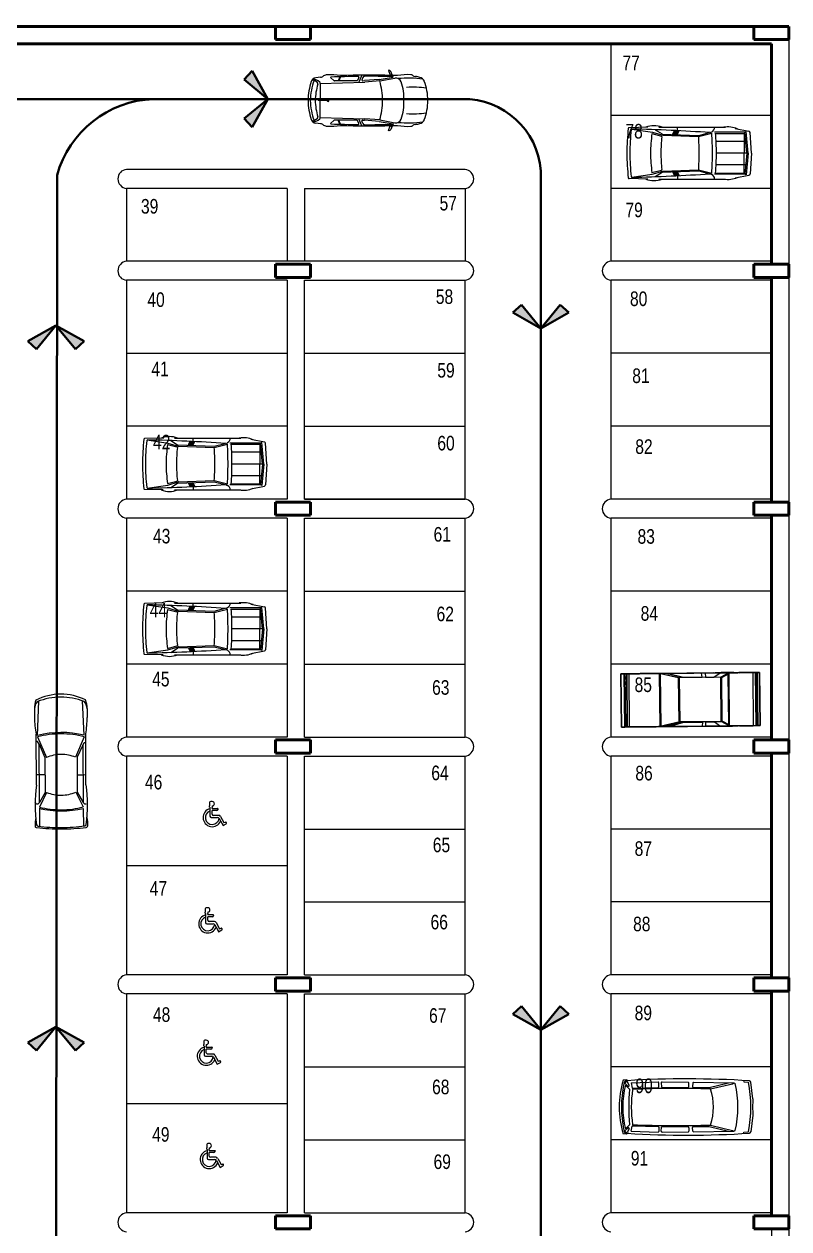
# Model space of a CAD drawing. Header units: millimetres. Extents: x 103 to 250, y -95 to 16.
# Drawn here: x 223.54 to 249.75, y -40.01 to 1.27 of the extents above; entities that cross this region are included whole.
import ezdxf

# ---------------------------------------------------------------- set-up
doc = ezdxf.new("R2010")
doc.units = ezdxf.units.MM
doc.linetypes.add('LÍNEAS_OCULTAS2', pattern=[4.7625, 3.175, -1.5875])
doc.linetypes.add('TRAZO_Y_PUNTO2', pattern=[12.7, 6.35, -3.175, 0, -3.175])
for name, color, linetype, lineweight in [('0.25', 6, 'Continuous', 25), ('0.40', 3, 'Continuous', 40), ('0.53', 1, 'Continuous', 53), ('Ejes', 2, 'TRAZO_Y_PUNTO2', 9), ('Proyección', 5, 'LÍNEAS_OCULTAS2', 9)]:
    doc.layers.add(name, color=color, linetype=linetype, lineweight=lineweight)
doc.styles.add('ATTR', font='BRADHITC.TTF', dxfattribs={"width": 0.8, "height": 0.5})

# ---------------------------------------------------------------- blocks, each defined once
blk = doc.blocks.new('A$C6EE27C16')
at = {"layer": '0.25', "ltscale": 0.01, "extrusion": (0.363566, -0.363566, 0.857694), "const_width": 0.0127, "elevation": 1.446}
for points in [[(3.679, -0.336), (3.274, -0.3)], [(2.866, -0.336), (2.462, -0.3)]]:
    blk.add_lwpolyline(points, dxfattribs=at)
at = {"layer": '0.25', "ltscale": 0.01, "extrusion": (0.707107, 0.707107, -1.83772e-16)}
for centre, radius in [((1.242, 0.388, 4.199), 0.388), ((1.242, 0.388, 4.202), 0.251), ((1.242, 0.388, 4.205), 0.194), ((1.242, 0.388, 4.205), 0.138), ((-1.462, 0.388, 4.199), 0.388), ((-1.462, 0.388, 4.202), 0.251), ((-1.462, 0.388, 4.205), 0.194), ((-1.462, 0.388, 4.205), 0.138)]:
    blk.add_circle(centre, radius, dxfattribs=at)
at = {"layer": '0.25', "ltscale": 0.01, "extrusion": (-0.707107, -0.707107, -1.83772e-16)}
for centre, radius in [((-1.242, 0.388, -2.377), 0.388), ((-1.242, 0.388, -2.374), 0.251), ((-1.242, 0.388, -2.371), 0.194), ((-1.242, 0.388, -2.371), 0.138), ((1.462, 0.388, -2.377), 0.388), ((1.462, 0.388, -2.374), 0.251), ((1.462, 0.388, -2.371), 0.194), ((1.462, 0.388, -2.371), 0.138)]:
    blk.add_circle(centre, radius, dxfattribs=at)
at = {"layer": '0.25', "ltscale": 0.01, "extrusion": (0.696559, -0.696559, 0.172078)}
for centre in [(4.059, 0.408, 2.35), (3.879, 0.408, 2.35), (2.518, 0.408, 2.35), (2.697, 0.408, 2.35)]:
    blk.add_circle(centre, 0.0762, dxfattribs=at)
at = {"layer": '0.25', "ltscale": 0.01}
for points in [[(0, 3.362, 0.627), (0, 3.362, 0.401), (1.288, 4.65, 0.401), (1.288, 4.65, 0.627)], [(1.453, 4.485, 0.401), (1.288, 4.65, 0.401), (0, 3.362, 0.401), (0.165, 3.197, 0.401)], [(0.056, 3.307, 0.627), (0, 3.362, 0.627), (1.288, 4.65, 0.627), (1.343, 4.594, 0.627)], [(1.343, 4.594, 0.762), (1.343, 4.594, 0.627), (0.056, 3.307, 0.627), (0.056, 3.307, 0.762)], [(1.383, 4.555, 0.81), (1.343, 4.594, 0.762), (0.056, 3.307, 0.762), (0.095, 3.267, 0.81)], [(2.034, 3.903, 1.061), (1.383, 4.555, 0.942), (0.095, 3.267, 0.942), (0.747, 2.616, 1.061)], [(1.383, 4.555, 0.942), (1.383, 4.555, 0.81), (0.095, 3.267, 0.81), (0.095, 3.267, 0.942)], [(1.288, 4.65, 0.627), (1.288, 4.65, 0.401), (1.453, 4.485, 0.401), (1.343, 4.594, 0.627)], [(1.826, 4.111, 0.604), (1.383, 4.555, 0.81), (1.343, 4.594, 0.762), (1.343, 4.594, 0.627)], [(1.785, 4.152, 0.388), (1.826, 4.111, 0.604), (1.343, 4.594, 0.627), (1.453, 4.485, 0.401)], [(1.826, 4.111, 0.604), (1.938, 4, 0.762), (1.383, 4.555, 0.942), (1.383, 4.555, 0.81)], [(1.383, 4.555, 0.942), (2.034, 3.903, 1.061), (2.091, 3.847, 0.82), (1.938, 4, 0.762)], [(1.453, 4.485, 0.401), (1.471, 4.467, 0.365), (1.789, 4.149, 0.325), (1.785, 4.152, 0.388)], [(1.05, 2.528, 1.453), (0.747, 2.616, 1.061), (2.034, 3.903, 1.061), (2.122, 3.6, 1.453)], [(2.091, 3.601, 1.427), (2.015, 3.856, 1.094), (0.794, 2.635, 1.094), (1.049, 2.559, 1.427)], [(2.034, 3.903, 1.061), (2.122, 3.6, 1.453), (3.127, 2.595, 1.453), (3.719, 2.219, 1.042)], [(2.034, 3.903, 1.061), (2.091, 3.847, 0.82), (2.243, 3.695, 0.762), (2.245, 3.693, 1.059)], [(0, 3.362, 0.627), (0, 3.362, 0.401), (0.165, 3.197, 0.401), (0.056, 3.307, 0.627)], [(0.539, 2.824, 0.604), (0.095, 3.267, 0.81), (0.056, 3.307, 0.762), (0.056, 3.307, 0.627)], [(0.498, 2.865, 0.388), (0.539, 2.824, 0.604), (0.056, 3.307, 0.627), (0.165, 3.197, 0.401)], [(1.05, 2.528, 1.453), (2.055, 1.523, 1.453), (3.127, 2.595, 1.453), (2.122, 3.6, 1.453)], [(2.243, 3.695, 0.762), (2.245, 3.693, 1.059), (3.719, 2.219, 1.042), (3.85, 2.088, 0.762)], [(2.504, 3.236, 1.432), (2.297, 3.442, 1.439), (2.246, 3.692, 1.077), (2.604, 3.332, 1.076)], [(3.738, 2.2, 0.604), (3.704, 2.233, 0.426), (2.396, 3.542, 0.388), (2.355, 3.583, 0.604)], [(3.704, 2.233, 0.426), (3.698, 2.24, 0.277), (2.401, 3.536, 0.277), (2.396, 3.542, 0.388)], [(0.539, 2.824, 0.604), (0.65, 2.712, 0.762), (0.095, 3.267, 0.942), (0.095, 3.267, 0.81)], [(0.095, 3.267, 0.942), (0.747, 2.616, 1.061), (0.803, 2.559, 0.82), (0.65, 2.712, 0.762)], [(0.165, 3.197, 0.401), (0.183, 3.179, 0.365), (0.501, 2.861, 0.325), (0.498, 2.865, 0.388)], [(3.492, 2.442, 1.069), (3.034, 2.707, 1.425), (2.586, 3.156, 1.429), (2.694, 3.243, 1.073)], [(2.055, 1.523, 1.453), (2.431, 0.931, 1.042), (0.747, 2.616, 1.061), (1.05, 2.528, 1.453)], [(0.747, 2.616, 1.061), (0.803, 2.559, 0.82), (0.955, 2.407, 0.762), (0.957, 2.405, 1.059)], [(2.055, 1.523, 1.453), (2.431, 0.931, 1.042), (3.719, 2.219, 1.042), (3.127, 2.595, 1.453)], [(2.069, 1.491, 1.437), (3.159, 2.58, 1.437), (3.686, 2.245, 1.071), (2.402, 0.961, 1.071)], [(3.159, 2.58, 1.437), (3.089, 2.653, 1.423), (3.556, 2.379, 1.067), (3.686, 2.245, 1.071)], [(1.067, 2.295, 0.604), (0.955, 2.407, 0.762), (2.562, 0.8, 0.762), (2.45, 0.912, 0.604)], [(0.955, 2.407, 0.762), (0.957, 2.405, 1.059), (2.431, 0.931, 1.042), (2.562, 0.8, 0.762)], [(1.413, 2.146, 1.432), (1.208, 2.353, 1.439), (0.958, 2.404, 1.077), (1.318, 2.046, 1.076)], [(2.45, 0.912, 0.604), (2.417, 0.946, 0.426), (1.108, 2.254, 0.388), (1.067, 2.295, 0.604)], [(2.417, 0.946, 0.426), (2.41, 0.952, 0.277), (1.114, 2.249, 0.277), (1.108, 2.254, 0.388)], [(2.208, 1.158, 1.069), (1.943, 1.616, 1.425), (1.494, 2.064, 1.429), (1.407, 1.956, 1.073)], [(2.431, 0.931, 1.042), (3.719, 2.219, 1.042), (4.542, 1.396, 0.906), (3.254, 0.108, 0.906)], [(3.719, 2.219, 1.042), (3.85, 2.088, 0.762), (4.002, 1.935, 0.82), (4.017, 1.921, 0.993)], [(4.155, 1.783, 0.762), (4.002, 1.935, 0.82), (4.017, 1.921, 0.993), (4.542, 1.396, 0.906)], [(4.155, 1.783, 0.762), (4.267, 1.671, 0.604), (4.566, 1.372, 0.713), (4.542, 1.396, 0.906)], [(4.267, 1.671, 0.604), (4.307, 1.63, 0.388), (4.506, 1.431, 0.434), (4.566, 1.372, 0.713)], [(2.069, 1.491, 1.437), (1.997, 1.561, 1.423), (2.271, 1.094, 1.067), (2.402, 0.961, 1.071)], [(4.458, 1.48, 0.348), (4.506, 1.431, 0.434), (3.219, 0.144, 0.434), (3.17, 0.192, 0.348)], [(4.65, 1.288, 0.488), (3.362, 0, 0.488), (3.219, 0.144, 0.434), (4.506, 1.431, 0.434)], [(4.542, 1.396, 0.906), (3.254, 0.108, 0.906), (3.278, 0.084, 0.713), (4.566, 1.372, 0.713)], [(4.566, 1.372, 0.713), (3.278, 0.084, 0.713), (3.362, 0, 0.673), (4.65, 1.288, 0.673)], [(3.362, 0, 0.673), (4.65, 1.288, 0.673), (4.65, 1.288, 0.488), (3.362, 0, 0.488)], [(4.506, 1.431, 0.434), (4.458, 1.48, 0.348), (4.305, 1.633, 0.329), (4.307, 1.63, 0.388)], [(4.566, 1.372, 0.713), (4.65, 1.288, 0.673), (4.65, 1.288, 0.488), (4.506, 1.431, 0.434)], [(2.431, 0.931, 1.042), (2.562, 0.8, 0.762), (2.715, 0.648, 0.82), (2.729, 0.633, 0.993)], [(2.867, 0.495, 0.762), (2.715, 0.648, 0.82), (2.729, 0.633, 0.993), (3.254, 0.108, 0.906)], [(2.867, 0.495, 0.762), (2.979, 0.383, 0.604), (3.278, 0.084, 0.713), (3.254, 0.108, 0.906)], [(2.979, 0.383, 0.604), (3.02, 0.343, 0.388), (3.219, 0.144, 0.434), (3.278, 0.084, 0.713)], [(3.219, 0.144, 0.434), (3.17, 0.192, 0.348), (3.017, 0.345, 0.329), (3.02, 0.343, 0.388)], [(3.278, 0.084, 0.713), (3.362, 0, 0.673), (3.362, 0, 0.488), (3.219, 0.144, 0.434)]]:
    blk.add_3dface(points, dxfattribs=at)
at = {"layer": '0.25', "ltscale": 0.01, "invisible_edges": 2}
blk.add_3dface([(2.355, 3.583, 0.604), (2.243, 3.695, 0.762), (3.85, 2.088, 0.762), (3.738, 2.2, 0.604)], dxfattribs=at)
blk = doc.blocks.new('A$C76752FA1')
at = {"layer": '0.40'}
for points in [[(6.49, 7.7), (2.15, 15.41), (0, 13.03)], [(6.49, 7.7), (2.15, 0), (0, 2.38)]]:
    blk.add_hatch(color=256, dxfattribs=at).paths.add_polyline_path(points)
for p, q in [((2.15, 15.41), (0, 13.03)), ((6.49, 7.7), (2.15, 15.41)), ((0, 13.03), (6.49, 7.7)), ((0, 2.38), (6.49, 7.7)), ((6.49, 7.7), (2.15, 0)), ((2.15, 0), (0, 2.38))]:
    blk.add_line(p, q, dxfattribs=at)
blk = doc.blocks.new('A$C25050B7D')
for p, q in [((0.311, 0.862), (0.261, 0.862)), ((0.223, 0.825), (0.223, 0.712)), ((0.223, 0.672), (0.223, 0.712)), ((0.233, 0.662), (0.233, 0.662)), ((0.236, 0.66), (0.236, 0.357)), ((0.311, 0.712), (0.311, 0.662)), ((0.311, 0.625), (0.311, 0.662)), ((0.311, 0.625), (0.498, 0.625)), ((0.461, 0.55), (0.311, 0.55)), ((0.311, 0.432), (0.311, 0.55)), ((0.386, 0.787), (0.386, 0.787)), ((0.511, 0.612), (0.511, 0.6)), ((0.236, 0.387), (0.236, 0.357)), ((0.281, 0.312), (0.311, 0.312)), ((0.281, 0.312), (0.496, 0.312)), ((0.54, 0.387), (0.356, 0.387)), ((0.555, 0.277), (0.686, 0.037)), ((0.6, 0.352), (0.716, 0.139)), ((0.649, 0.103), (0.683, 0.042)), ((0.65, 0.103), (0.649, 0.103)), ((0.683, 0.042), (0.793, 0.102)), ((0.716, 0.139), (0.765, 0.157)), ((0.802, 0.136), (0.798, 0.144))]:
    blk.add_line(p, q)
for centre, radius, start, end in [((0.261, 0.825), 0.0375, 90, 180), ((0.311, 0.787), 0.075, 360, 90), ((0.311, 0.312), 0.312, 103.8865, 337.8146), ((0.311, 0.312), 0.237, 108.4085, 354.2666), ((0.233, 0.672), 0.01, 180, 270), ((0.233, 0.66), 0.0025, 0, 90), ((0.311, 0.787), 0.075, 270, 0), ((0.356, 0.432), 0.045, 180, 270), ((0.461, 0.6), 0.05, 270, 0), ((0.498, 0.612), 0.0125, 0, 90), ((0.281, 0.357), 0.045, 180, 270), ((0.496, 0.245), 0.0675, 28.6105, 90), ((0.54, 0.32), 0.0675, 28.6105, 90), ((0.774, 0.131), 0.0275, 29, 109.4741), ((0.781, 0.124), 0.025, 299, 29)]:
    blk.add_arc(centre, radius, start, end)
blk = doc.blocks.new('A$C5ABC4327')
at = {"layer": '0.25', "ltscale": 0.01}
for p, q in [((1.407, 1.705), (0.228, 1.65)), ((0.495, 1.8), (0.595, 1.801)), ((0.595, 1.801), (0.795, 1.802)), ((3.107, 1.764), (1.357, 1.755)), ((1.457, 1.705), (2.159, 1.409)), ((1.657, 1.706), (1.657, 1.756)), ((1.758, 1.657), (1.657, 1.706)), ((1.751, 1.653), (3.708, 1.668)), ((1.751, 1.653), (2.159, 1.459)), ((2.758, 1.661), (2.753, 1.762)), ((2.759, 1.462), (2.758, 1.662)), ((3.359, 1.416), (3.858, 1.669)), ((3.359, 1.466), (3.708, 1.668)), ((3.708, 1.668), (3.757, 1.718)), ((3.757, 1.718), (3.757, 1.768)), ((3.911, 1.672), (4.519, 1.676)), ((2.159, 1.459), (3.359, 1.466)), ((3.365, 0.416), (3.866, 0.169)), ((1.416, 0.105), (0.234, 0.151)), ((0.505, 0), (0.605, 0.001)), ((0.605, 0.001), (0.805, 0.002)), ((3.116, 0.064), (1.366, 0.055)), ((1.466, 0.105), (2.165, 0.409)), ((1.716, 0.157), (1.616, 0.106)), ((1.616, 0.106), (1.616, 0.056)), ((1.716, 0.157), (2.165, 0.359)), ((3.716, 0.168), (1.716, 0.157)), ((2.165, 0.359), (3.365, 0.366)), ((2.766, 0.162), (2.762, 0.062)), ((2.765, 0.362), (2.766, 0.162)), ((3.365, 0.366), (3.716, 0.168)), ((3.716, 0.168), (3.766, 0.118)), ((3.766, 0.068), (3.716, 0.02)), ((3.766, 0.118), (3.766, 0.068)), ((3.91, 0.169), (4.527, 0.172))]:
    blk.add_line(p, q, dxfattribs=at)
for centre, radius, start, end in [((1.906, 0.908), 1.906, 153.8352, 180.3162), ((2.308, 0.91), 2.208, 159.0768, 180.3162), ((0.458, 1.121), 0.68, 86.8517, 112.7043), ((0.507, 1.414), 0.386, 91.6836, 132.5147), ((0.811, -1.423), 3.225, 80.2135, 90.3137), ((4.562, 0.922), 3.25, 166.0662, 194.5662), ((4.544, 0.922), 3.186, 165.7714, 180.2446), ((3.81, -2.794), 4.613, 81.868, 98.7642), ((1.099, 0.903), 2.862, 0.3162, 15.5055), ((0.75, 0.922), 3.249, 346.5845, 13.3409), ((4.447, 0.848), 0.978, 86.0361, 103.8182), ((4.455, 1.714), 0.058, 7.6958, 82.9099), ((4.513, 1.772), 0.0498, 0.0745, 90.3162), ((-1.858, 0.887), 6.425, 0.3162, 7.4689), ((-2.633, 0.883), 7.25, 0.3162, 7.0491), ((3.487, 0.891), 1.425, 158.7013, 179.1511), ((2.037, 0.883), 1.425, 1.472, 21.93), ((1.906, 0.908), 1.906, 180.2951, 206.7972), ((2.308, 0.91), 2.208, 180.298, 201.5555), ((4.544, 0.922), 3.186, 180.3162, 194.8609), ((3.487, 0.941), 1.425, 181.472, 201.93), ((2.037, 0.933), 1.425, 338.7013, 359.1511), ((1.099, 0.903), 2.862, 345.1269, 0.2365), ((-1.858, 0.887), 6.425, 353.1635, 0.2807), ((-2.633, 0.883), 7.25, 353.5833, 0.2847), ((0.46, 0.678), 0.68, 247.9282, 273.7774), ((0.512, 0.386), 0.386, 228.116, 268.9128), ((0.785, 3.227), 3.226, 270.3091, 280.4175), ((3.769, 4.631), 4.613, 261.868, 278.7642), ((4.446, 0.996), 0.978, 256.8148, 274.5983), ((4.464, 0.129), 0.058, 277.6958, 352.9099), ((4.522, 0.072), 0.0498, 270.0745, 0.3162)]:
    blk.add_arc(centre, radius, start, end, dxfattribs=at)
blk = doc.blocks.new('C11')
for p, q in [((0.2337, 0.8009), (0.2158, 0.7656)), ((3.6588, 0.7955), (3.7277, 0.8251)), ((3.7277, 0.8251), (3.8261, 0.8103)), ((0.2158, 0.7656), (0.0815, 0.7478)), ((2.662, 0.7577), (1.8864, 0.7521)), ((3.5874, 0.7356), (2.7816, 0.7585)), ((3.6469, 0.6612), (3.6988, 0.7748)), ((-0.0444, 0.2561), (0.0129, 0.7517)), ((0.5205, 0.7299), (0.4753, 0.7119)), ((1.7182, 0.7502), (0.5205, 0.7299)), ((0.562, 0.7065), (0.5205, 0.7299)), ((1.2542, 0.5907), (0.6749, 0.7335)), ((1.7404, 0.7302), (1.7521, 0.62)), ((1.8599, 0.6288), (1.8643, 0.7308)), ((2.6843, 0.7334), (2.6756, 0.61)), ((2.7585, 0.6143), (2.7594, 0.7364)), ((3.5874, 0.7356), (3.5488, 0.5769)), ((3.681, 0.6371), (3.7678, 0.7203)), ((1.2112, 0.5481), (0.562, 0.7065)), ((3.63, 0.5385), (3.753, 0.6616)), ((1.7303, 0.5954), (1.2542, 0.5907)), ((2.6537, 0.5898), (1.8824, 0.6056)), ((3.5374, 0.5736), (2.781, 0.5918)), ((-0.0444, -0.235), (0.0129, -0.7306)), ((1.2112, -0.527), (0.562, -0.6853)), ((3.63, -0.5174), (3.753, -0.6404)), ((1.2542, -0.5695), (0.6749, -0.7123)), ((1.7303, -0.5742), (1.2542, -0.5695)), ((2.6537, -0.5687), (1.8824, -0.5844)), ((3.5374, -0.5525), (2.781, -0.5706)), ((3.5874, -0.7145), (3.5488, -0.5558)), ((1.7404, -0.7091), (1.7521, -0.5988)), ((1.8599, -0.6077), (1.8643, -0.7097)), ((2.6843, -0.7122), (2.6756, -0.5889)), ((2.7585, -0.5931), (2.7594, -0.7153)), ((3.6469, -0.64), (3.6988, -0.7536)), ((3.681, -0.6159), (3.7678, -0.6992)), ((0.5205, -0.7087), (0.4753, -0.6908)), ((0.562, -0.6853), (0.5205, -0.7087)), ((1.7182, -0.729), (0.5205, -0.7087)), ((3.5874, -0.7145), (2.7816, -0.7373)), ((0.2158, -0.7444), (0.0815, -0.7266)), ((0.2337, -0.7798), (0.2158, -0.7444)), ((2.662, -0.7365), (1.8864, -0.731)), ((3.6588, -0.7744), (3.7277, -0.8039)), ((3.7277, -0.8039), (3.8261, -0.7891))]:
    blk.add_line(p, q)
for centre, radius, start, end in [((1.9114, -28.2595), 29.1099, 86.47664, 93.65482), ((0.0572, 0.7466), 0.0445, 91.8164, 173.4043), ((3.6956, 0.6844), 0.1111, 9.4105, 87.5809), ((1.0581, 0.0106), 2.8812, 343.885, 16.115), ((2.6622, 0.7354), 0.0223, 354.6952, 90.3434), ((2.7817, 0.7362), 0.0223, 90.3434, 179.4021), ((3.6859, 0.6874), 0.0883, 21.8825, 81.5811), ((3.825, 0.0106), 3.8155, 168.8597, 191.1403), ((1.7183, 0.7279), 0.0223, 6.0612, 90.3434), ((1.8865, 0.7299), 0.0223, 90.3434, 177.5285), ((3.602, 0.0106), 3.2044, 167.3576, 192.6424), ((0.2672, 0.0106), 3.6051, 348.9344, 11.0656), ((3.6663, 0.6524), 0.0212, 155.4386, 313.7888), ((1.1022, 0.0106), 2.7295, 346.2018, 13.7982), ((1.73, 0.6176), 0.0223, 270.6505, 6.0612), ((1.8821, 0.6279), 0.0223, 177.5285, 270.8029), ((2.7807, 0.614), 0.0223, 179.4021, 270.8029), ((2.6534, 0.6121), 0.0223, 270.8029, 354.6952), ((3.5371, 0.5959), 0.0223, 270.8029, 301.6421), ((2.9667, 0.0106), 1.836, 162.9752, 197.0248), ((2.2273, -32.9306), 33.4942, 87.75362, 91.73837), ((0.1195, 0.0135), 3.4605, 351.1863, 8.7139), ((-2.0232, 0.0106), 5.6777, 354.6644, 5.3356), ((-16.7965, 0.0106), 16.7539, 359.16018, 0.83982), ((2.2273, 32.9518), 33.4942, 268.26163, 272.24481), ((1.73, -0.5965), 0.0223, 353.9388, 89.3495), ((2.6534, -0.5909), 0.0223, 5.3048, 89.1971), ((2.7807, -0.5929), 0.0223, 89.1971, 180.5979), ((3.5371, -0.5747), 0.0223, 58.3579, 89.1971), ((1.8821, -0.6067), 0.0223, 89.1971, 182.4715), ((3.6663, -0.6312), 0.0212, 46.2112, 204.5614), ((3.6956, -0.6632), 0.1111, 272.4191, 350.5895), ((1.7183, -0.7067), 0.0223, 269.6566, 353.9388), ((1.8865, -0.7087), 0.0223, 182.4715, 269.6566), ((2.6622, -0.7143), 0.0223, 269.6566, 5.3048), ((2.7817, -0.715), 0.0223, 180.5979, 269.6566), ((3.6859, -0.6663), 0.0883, 278.4189, 338.1175), ((0.0572, -0.7255), 0.0445, 186.5957, 268.1836), ((1.9114, 28.2807), 29.1099, 266.34518, 273.52336)]:
    blk.add_arc(centre, radius, start, end)
blk = doc.blocks.new('61866161')
at = {"xscale": 10, "zscale": 10}
blk.add_blockref('C11', (0.475, -0.032), dxfattribs=at)
blk = doc.blocks.new('A$C382575E2')
at = {"layer": '0.25', "ltscale": 0.01}
for p, q in [((2.587, 3.418), (1.48, 2.369)), ((2.189, 3.155), (2.198, 3.303)), ((2.432, 3.564), (2.568, 3.663)), ((2.588, 3.417), (2.999, 3.006)), ((2.636, 3.525), (2.671, 3.651)), ((1.633, 2.592), (2.184, 3.142)), ((1.941, 3.09), (2.078, 3.036)), ((1.956, 3.102), (2.091, 3.049)), ((2.809, 2.819), (3.048, 3.054)), ((2.819, 2.809), (3.054, 3.048)), ((3.417, 2.588), (3.006, 2.999)), ((3.054, 3.048), (3.048, 3.054)), ((1.387, 2.611), (1.625, 2.507)), ((1.411, 2.528), (1.498, 2.49)), ((1.51, 2.632), (1.612, 2.588)), ((3.418, 2.587), (2.369, 1.48)), ((3.525, 2.636), (3.651, 2.671)), ((3.564, 2.432), (3.663, 2.568)), ((0.593, 2.05), (0.608, 2.072)), ((0.608, 2.072), (0.618, 2.078)), ((0.618, 2.078), (0.696, 1.925)), ((1.065, 2.081), (0.669, 1.806)), ((1.065, 2.081), (1.454, 2.415)), ((1.091, 2.036), (1.48, 2.369)), ((1.503, 2.461), (1.454, 2.415)), ((2.592, 1.633), (3.142, 2.184)), ((3.09, 1.941), (3.036, 2.078)), ((3.102, 1.956), (3.049, 2.091)), ((3.155, 2.189), (3.303, 2.198)), ((0.59, 1.995), (0.593, 2.05)), ((0.669, 1.806), (0.59, 1.995)), ((0.696, 1.925), (0.648, 1.902)), ((1.091, 2.036), (0.661, 1.737)), ((0.674, 1.915), (0.702, 1.829)), ((2.036, 1.091), (2.369, 1.48)), ((2.081, 1.065), (2.415, 1.454)), ((2.461, 1.503), (2.415, 1.454)), ((2.528, 1.411), (2.49, 1.498)), ((2.611, 1.387), (2.507, 1.625)), ((2.632, 1.51), (2.588, 1.612)), ((2.036, 1.091), (1.737, 0.661)), ((2.081, 1.065), (1.806, 0.669)), ((1.806, 0.669), (1.995, 0.59)), ((1.915, 0.674), (1.829, 0.702)), ((1.925, 0.696), (1.902, 0.648)), ((2.078, 0.618), (1.925, 0.696)), ((1.995, 0.59), (2.05, 0.593)), ((2.05, 0.593), (2.072, 0.608)), ((2.072, 0.608), (2.078, 0.618))]:
    blk.add_line(p, q, dxfattribs=at)
for centre, radius, start, end in [((30.776, -27.007), 41.681, 133.3299, 134.6118), ((4.713, 0.962), 3.537, 135.0603, 142.4025), ((2.184, 3.302), 0.0138, 4.5223, 133.2063), ((2.28, 3.396), 0.0955, 96.3129, 137.5261), ((2.34, 3.426), 0.0955, 96.3129, 137.5261), ((2.308, 3.716), 0.197, 276.3129, 309.0105), ((2.679, 3.521), 0.18, 63.2803, 128.2196), ((3.053, 3.429), 0.484, 146.1159, 175.9804), ((2.63, 3.459), 0.059, 175.9804, 225), ((2.693, 3.509), 0.059, 164.294, 242.2942), ((1.72, 1.649), 2.04, 46.3982, 62.3891), ((1.742, 1.681), 2.169, 46.135, 64.702), ((2.729, 3.628), 0.0623, 60.1262, 158.3532), ((1.764, 1.699), 2.219, 46.2017, 63.3402), ((29.876, -26.228), 40.539, 133.6181, 136.0712), ((2.17, 3.156), 0.0197, 315, 356.6453), ((1.649, 1.72), 2.04, 27.6109, 43.6018), ((1.681, 1.742), 2.169, 25.298, 43.865), ((1.699, 1.764), 2.219, 26.6598, 43.7983), ((29.876, -26.228), 40.5, 134.7857, 136.1003), ((1.387, 2.474), 0.059, 66.2791, 134.7857), ((1.518, 2.65), 0.0197, 134.6118, 246.2791), ((1.491, 2.474), 0.0177, 313.4926, 66.2791), ((1.62, 2.606), 0.0197, 246.2791, 315), ((2.814, 2.814), 0.0297, 58.7603, 31.2397), ((2.814, 2.814), 0.00735, 135, 315), ((3.459, 2.63), 0.059, 225, 274.0196), ((3.509, 2.693), 0.059, 207.7058, 285.706), ((3.429, 3.053), 0.484, 274.0196, 303.8841), ((3.628, 2.729), 0.0623, 291.6468, 29.8738), ((3.521, 2.679), 0.18, 321.7804, 26.7197), ((-27.007, 30.776), 41.681, 315.3882, 316.6701), ((0.962, 4.713), 3.537, 307.5975, 314.9397), ((3.156, 2.17), 0.0197, 93.3547, 135), ((3.302, 2.184), 0.0138, 316.7937, 85.4777), ((3.396, 2.28), 0.0955, 312.4739, 353.6871), ((3.426, 2.34), 0.0955, 312.4739, 353.6871), ((3.716, 2.308), 0.197, 140.9895, 173.6871), ((1.681, 0.08), 2.018, 124.8258, 137.7114), ((29.876, -26.228), 40.539, 136.1408, 136.3819), ((0.773, 1.576), 0.197, 124.8299, 203.9468), ((3.135, 3.135), 2.321, 208.2682, 225), ((-26.228, 29.876), 40.539, 313.9288, 316.3819), ((2.664, -0.923), 3.304, 128.8263, 143.7194), ((0.68, 0.819), 0.727, 140.9895, 152.9469), ((-0.038, 1.4), 0.197, 320.9895, 353.6871), ((0.252, 1.368), 0.0955, 132.4739, 173.6871), ((1.918, 2.084), 1.449, 203.9468, 229.6441), ((3.135, 3.135), 2.321, 225, 241.7318), ((-26.228, 29.876), 40.5, 313.8997, 315.2143), ((2.474, 1.491), 0.0177, 23.7209, 136.5074), ((2.474, 1.387), 0.059, 315.2143, 23.7209), ((2.606, 1.62), 0.0197, 135, 203.7209), ((2.65, 1.518), 0.0197, 203.7209, 315.3882), ((0.225, 1.033), 0.225, 149.0371, 202.2006), ((1.696, 1.696), 1.838, 203.994, 225), ((2.787, -1.242), 3.304, 131.544, 143.4137), ((2.084, 1.918), 1.449, 220.3559, 246.0532), ((-1.242, 2.787), 3.304, 306.5863, 318.456), ((-0.923, 2.664), 3.304, 306.2806, 321.1737), ((0.08, 1.681), 2.018, 312.2886, 325.1742), ((1.576, 0.773), 0.197, 246.0532, 325.1701), ((-26.228, 29.876), 40.539, 313.6181, 313.8592), ((1.696, 1.696), 1.838, 225, 246.006), ((1.033, 0.225), 0.225, 247.7994, 300.9629), ((0.819, 0.68), 0.727, 297.0531, 309.0105), ((1.4, -0.038), 0.197, 96.3129, 129.0105), ((1.368, 0.252), 0.0955, 276.3129, 317.5261)]:
    blk.add_arc(centre, radius, start, end, dxfattribs=at)
blk = doc.blocks.new('A$C7D4F2667')
at = {"layer": '0.25', "ltscale": 0.01}
for p, q in [((0.482, 3.589), (1.018, 4.059)), ((0.561, 3.51), (1.127, 3.987)), ((0.594, 3.477), (1.145, 3.942)), ((1.136, 3.896), (0.655, 3.415)), ((0.844, 3.748), (0.904, 3.738)), ((0.904, 3.738), (1.622, 3.02)), ((0.957, 3.783), (0.927, 3.819)), ((1.47, 3.797), (1.078, 4.062)), ((1.127, 3.987), (1.145, 3.942)), ((1.829, 3.203), (1.136, 3.896)), ((1.145, 3.942), (1.888, 3.199)), ((0.482, 3.589), (0.012, 3.052)), ((0.561, 3.51), (0.083, 2.943)), ((0.594, 3.477), (0.129, 2.925)), ((0.175, 2.935), (0.655, 3.415)), ((0.561, 3.51), (0.594, 3.477)), ((0.594, 3.477), (1.33, 2.741)), ((3.352, 1.975), (1.741, 3.585)), ((0.274, 2.6), (0.008, 2.993)), ((0.083, 2.943), (0.129, 2.925)), ((0.129, 2.925), (0.871, 2.183)), ((0.868, 2.242), (0.175, 2.935)), ((0.288, 3.114), (0.252, 3.144)), ((0.322, 3.227), (0.332, 3.166)), ((0.332, 3.166), (1.05, 2.448)), ((2.161, 2.712), (1.922, 3.113)), ((1.978, 3.088), (1.958, 3.146)), ((2.189, 2.742), (1.997, 3.071)), ((3.061, 1.876), (2.161, 2.712)), ((3.103, 1.892), (2.189, 2.742)), ((2.096, 0.719), (0.485, 2.33)), ((0.983, 2.092), (0.925, 2.112)), ((1.358, 1.909), (0.958, 2.148)), ((1.329, 1.882), (0.999, 2.073)), ((2.731, 2.238), (2.772, 2.384)), ((2.76, 2.211), (2.801, 2.358)), ((2.789, 2.183), (2.831, 2.331)), ((2.815, 2.346), (2.899, 2.427)), ((2.819, 2.156), (2.86, 2.304)), ((2.848, 2.129), (2.89, 2.278)), ((2.178, 0.968), (1.329, 1.882)), ((2.195, 1.009), (1.358, 1.909)), ((3.391, 1.697), (3.065, 1.873)), ((3.363, 1.652), (3.077, 1.82)), ((3.379, 1.828), (3.112, 1.887)), ((3.965, 1.272), (3.391, 1.697)), ((3.623, 1.706), (4.063, 1.241)), ((1.725, 1.256), (1.644, 1.171)), ((1.833, 1.34), (1.686, 1.298)), ((1.86, 1.311), (1.713, 1.269)), ((1.887, 1.281), (1.739, 1.24)), ((1.914, 1.252), (1.766, 1.21)), ((1.942, 1.223), (1.793, 1.181)), ((2.242, 0.692), (2.183, 0.959)), ((2.373, 0.68), (2.198, 1.005)), ((2.418, 0.707), (2.25, 0.993)), ((2.364, 0.448), (2.83, 0.007)), ((2.799, 0.106), (2.373, 0.68))]:
    blk.add_line(p, q, dxfattribs=at)
for centre, radius, start, end in [((1.05, 4.022), 0.0487, 55.6861, 131.2189), ((1.08, 3.042), 0.863, 35.7862, 67.9245), ((2.12, 3.202), 0.171, 133.9666, 199.0597), ((0.049, 3.02), 0.0487, 138.7811, 214.3139), ((7.685, -3.614), 8.987, 130.6629, 135), ((9.728, -5.658), 11.741, 131.6699, 135), ((-33.879, -38.179), 54.669, 46.2008, 49.0118), ((1.029, 2.99), 0.863, 202.0755, 234.2138), ((7.685, -3.614), 8.987, 135, 139.3371), ((9.728, -5.658), 11.741, 135, 138.3301), ((7.96, -3.889), 8.787, 131.2943, 135), ((0.869, 1.95), 0.171, 70.9403, 136.0334), ((42.25, 37.95), 54.669, 220.9882, 223.7992), ((7.96, -3.889), 8.787, 135, 138.7057), ((-1.029, 5.099), 5.238, 315, 321.1759), ((-0.203, 4.274), 4.426, 315, 323.6857), ((3.067, 1.803), 0.0198, 59.6125, 141.1759), ((3.075, 1.89), 0.0198, 227.0869, 241.6501), ((3.116, 1.907), 0.0198, 227.0869, 257.4819), ((2.953, 1.334), 0.787, 24.1617, 65.8076), ((-1.029, 5.099), 5.238, 308.8241, 315), ((-1.417, 5.487), 6.85, 315, 321.7341), ((3.941, 1.261), 0.0257, 321.7341, 46.2008), ((4.045, 1.223), 0.0257, 321.6497, 43.4331), ((2.164, 0.955), 0.0198, 12.5181, 42.9131), ((2.18, 0.996), 0.0198, 28.3499, 42.9131), ((2.267, 1.003), 0.0198, 128.8241, 210.3875), ((-0.203, 4.274), 4.426, 306.3143, 315), ((-1.688, 5.759), 7.336, 315, 321.6497), ((2.737, 1.118), 0.787, 204.1924, 245.8384), ((-1.417, 5.487), 6.85, 308.2659, 315), ((-1.688, 5.759), 7.336, 308.3503, 315), ((2.809, 0.129), 0.0257, 223.7992, 308.2659), ((2.848, 0.026), 0.0257, 226.5669, 308.3503)]:
    blk.add_arc(centre, radius, start, end, dxfattribs=at)
at = {"layer": '0.25', "ltscale": 0.01, "style": 'ATTR', "width": 0.8, "flags": 9}
blk.add_attdef('ESTCODE', (0.482, 3.589), '', height=0.000905, rotation=135, dxfattribs=at)

msp = doc.modelspace()

# ---------------------------------------------------------------- linework, layer by layer
for p, q in [((243.652, 0.595), (243.652, -4.355)), ((249.152, -1.855), (243.652, -1.855)), ((227.052, -4.355), (227.052, -6.855)), ((238.652, -4.355), (238.652, -6.855)), ((249.152, -4.355), (243.652, -4.355)), ((243.652, -4.355), (243.652, -6.855)), ((227.052, -7.505), (227.052, -15.005)), ((238.652, -15.005), (238.652, -7.505)), ((243.652, -7.505), (243.652, -12.505)), ((227.052, -10.005), (232.552, -10.005)), ((233.152, -10.005), (238.652, -10.005)), ((249.152, -10.005), (243.652, -10.005)), ((232.552, -12.505), (227.052, -12.505)), ((233.152, -12.505), (238.652, -12.505)), ((249.152, -12.505), (243.652, -12.505)), ((243.652, -12.505), (243.652, -15.005)), ((232.552, -15.005), (227.052, -15.005)), ((233.152, -15.005), (238.652, -15.005)), ((227.052, -15.655), (227.052, -20.655)), ((238.652, -18.155), (238.652, -15.655)), ((243.652, -15.655), (243.652, -20.655)), ((232.552, -18.155), (227.052, -18.155)), ((233.152, -18.155), (238.652, -18.155)), ((238.652, -23.155), (238.652, -18.155)), ((249.152, -18.155), (243.652, -18.155)), ((232.552, -20.655), (227.052, -20.655)), ((227.052, -20.655), (227.052, -23.155)), ((233.152, -20.655), (238.652, -20.655)), ((243.652, -20.655), (243.652, -23.155)), ((249.152, -20.655), (243.652, -20.655)), ((227.052, -23.805), (227.052, -28.805)), ((238.652, -26.305), (238.652, -23.805)), ((243.652, -23.805), (243.652, -28.805)), ((233.152, -26.305), (238.652, -26.305)), ((238.652, -31.305), (238.652, -26.305)), ((249.152, -26.305), (243.652, -26.305)), ((227.052, -27.555), (232.552, -27.555)), ((227.052, -28.805), (227.052, -31.305)), ((233.152, -28.805), (238.652, -28.805)), ((249.152, -28.805), (243.652, -28.805)), ((243.652, -28.805), (243.652, -31.305)), ((227.052, -31.955), (227.052, -36.955)), ((238.652, -34.455), (238.652, -31.955)), ((243.652, -31.955), (243.652, -36.955)), ((233.152, -34.455), (238.652, -34.455)), ((238.652, -39.455), (238.652, -34.455)), ((249.152, -34.455), (243.652, -34.455)), ((227.052, -35.705), (232.552, -35.705)), ((227.052, -36.955), (227.052, -39.455)), ((233.152, -36.955), (238.652, -36.955)), ((249.152, -36.955), (243.652, -36.955)), ((243.652, -36.955), (243.652, -39.455))]:
    msp.add_line(p, q)
at = {"layer": '0.25'}
for p, q in [((233.152, -3.705), (227.052, -3.705)), ((238.652, -3.705), (233.152, -3.705)), ((232.552, -4.355), (227.052, -4.355)), ((232.552, -4.355), (232.552, -6.855)), ((233.152, -4.355), (238.652, -4.355)), ((233.152, -4.355), (233.152, -6.855)), ((238.652, -6.855), (227.052, -6.855)), ((249.152, -6.855), (243.652, -6.855)), ((232.552, -7.505), (227.052, -7.505)), ((232.552, -7.505), (227.052, -7.505)), ((232.552, -7.505), (232.552, -15.005)), ((233.152, -7.505), (238.652, -7.505)), ((233.152, -7.505), (238.652, -7.505)), ((233.152, -15.005), (233.152, -7.505)), ((249.152, -7.505), (243.652, -7.505)), ((232.552, -15.005), (227.052, -15.005)), ((238.652, -15.005), (233.152, -15.005)), ((249.152, -15.005), (243.652, -15.005)), ((232.552, -15.655), (227.052, -15.655)), ((232.552, -15.655), (227.052, -15.655)), ((232.552, -15.655), (232.552, -23.155)), ((233.152, -15.655), (238.652, -15.655)), ((233.152, -15.655), (238.652, -15.655)), ((233.152, -23.155), (233.152, -15.655)), ((249.152, -15.655), (243.652, -15.655)), ((232.552, -23.155), (227.052, -23.155)), ((233.152, -23.155), (238.652, -23.155)), ((249.152, -23.155), (243.652, -23.155)), ((232.552, -23.805), (227.052, -23.805)), ((232.552, -23.805), (232.552, -31.305)), ((233.152, -31.305), (233.152, -23.805)), ((233.152, -23.805), (238.652, -23.805)), ((249.152, -23.805), (243.652, -23.805)), ((232.552, -31.305), (227.052, -31.305)), ((233.152, -31.305), (238.652, -31.305)), ((249.152, -31.305), (243.652, -31.305)), ((232.552, -31.955), (227.052, -31.955)), ((232.552, -31.955), (232.552, -39.455)), ((233.152, -31.955), (238.652, -31.955)), ((233.152, -39.455), (233.152, -31.955)), ((249.152, -31.955), (243.652, -31.955)), ((232.552, -39.455), (227.052, -39.455)), ((233.152, -39.455), (238.652, -39.455)), ((249.152, -39.455), (243.652, -39.455))]:
    msp.add_line(p, q, dxfattribs=at)
for centre, start, end in [((227.081, -4.03), 95.1095, 264.8905), ((238.623, -4.03), 275.1095, 84.8905), ((227.081, -7.18), 95.1095, 264.8905), ((238.623, -7.18), 275.1095, 84.8905), ((243.681, -7.18), 95.1095, 264.8905), ((227.081, -15.33), 95.1095, 264.8905), ((238.623, -15.33), 275.1095, 84.8905), ((243.681, -15.33), 95.1095, 264.8905), ((227.081, -23.48), 95.1095, 264.8905), ((238.623, -23.48), 275.1095, 84.8905), ((243.681, -23.48), 95.1095, 264.8905), ((227.081, -31.63), 95.1095, 264.8905), ((238.623, -31.63), 275.1095, 84.8905), ((243.681, -31.63), 95.1095, 264.8905), ((227.081, -39.78), 95.1095, 264.8905), ((238.623, -39.78), 275.1095, 84.8905), ((243.681, -39.78), 95.1095, 264.8905)]:
    msp.add_arc(centre, 0.326, start, end, dxfattribs=at)
at = {"layer": '0.40'}
for p, q in [((238.56, -1.295), (205.641, -1.295)), ((224.634, -59.457), (224.672, -3.907)), ((241.25, -3.756), (241.25, -59.182))]:
    msp.add_line(p, q, dxfattribs=at)
for centre, radius, start, end in [((228.107, -4.857), 3.564, 92.0691, 164.5474), ((238.598, -3.954), 2.659, 4.2752, 90.83)]:
    msp.add_arc(centre, radius, start, end, dxfattribs=at)
at = {"layer": '0.53'}
for p, q in [((200.552, 1.195), (249.752, 1.195)), ((233.352, 1.195), (232.152, 1.195)), ((232.152, 1.195), (232.152, 0.745)), ((233.352, 1.195), (233.352, 0.745)), ((249.752, 1.195), (248.552, 1.195)), ((248.552, 1.195), (248.552, 0.745)), ((249.752, 1.195), (249.752, 0.745)), ((200.552, 0.595), (249.152, 0.595)), ((233.352, 0.745), (232.152, 0.745)), ((233.352, 0.745), (232.352, 0.745)), ((249.752, 0.745), (248.552, 0.745)), ((249.752, 0.745), (248.752, 0.745)), ((249.152, 0.595), (249.152, -6.955)), ((232.152, -6.955), (232.152, -7.405)), ((233.352, -6.955), (232.152, -6.955)), ((233.352, -6.955), (233.352, -7.405)), ((249.752, -6.955), (248.552, -6.955)), ((248.552, -6.955), (248.552, -7.405)), ((249.752, -6.955), (249.752, -7.405)), ((233.352, -7.405), (232.152, -7.405)), ((249.752, -7.405), (248.552, -7.405)), ((249.152, -7.405), (249.152, -15.105)), ((233.352, -15.105), (232.152, -15.105)), ((232.152, -15.105), (232.152, -15.555)), ((233.352, -15.105), (233.352, -15.555)), ((249.752, -15.105), (248.552, -15.105)), ((248.552, -15.105), (248.552, -15.555)), ((249.752, -15.105), (249.752, -15.555)), ((233.352, -15.555), (232.152, -15.555)), ((249.752, -15.555), (248.552, -15.555)), ((249.152, -15.555), (249.152, -23.255)), ((233.352, -23.255), (232.152, -23.255)), ((232.152, -23.255), (232.152, -23.705)), ((233.352, -23.255), (233.352, -23.705)), ((249.752, -23.255), (248.552, -23.255)), ((248.552, -23.255), (248.552, -23.705)), ((249.752, -23.255), (249.752, -23.705)), ((233.352, -23.705), (232.152, -23.705)), ((249.752, -23.705), (248.552, -23.705)), ((249.152, -23.705), (249.152, -31.405)), ((233.352, -31.405), (232.152, -31.405)), ((232.152, -31.405), (232.152, -31.855)), ((233.352, -31.405), (233.352, -31.855)), ((249.752, -31.405), (248.552, -31.405)), ((248.552, -31.405), (248.552, -31.855)), ((249.752, -31.405), (249.752, -31.855)), ((233.352, -31.855), (232.152, -31.855)), ((249.752, -31.855), (248.552, -31.855)), ((249.152, -31.855), (249.152, -39.555)), ((233.352, -39.555), (232.152, -39.555)), ((232.152, -39.555), (232.152, -40.005)), ((233.352, -39.555), (233.352, -40.005)), ((249.752, -39.555), (248.552, -39.555)), ((249.752, -39.555), (248.552, -39.555)), ((248.552, -39.555), (248.552, -40.005)), ((248.552, -39.555), (248.552, -40.005)), ((249.752, -39.555), (249.752, -40.005)), ((249.752, -39.555), (249.752, -40.005)), ((233.352, -40.005), (232.152, -40.005)), ((249.752, -40.005), (248.552, -40.005)), ((249.752, -40.005), (248.552, -40.005))]:
    msp.add_line(p, q, dxfattribs=at)
at = {"layer": '0.53', "lineweight": 5}
for p, q in [((249.752, 1.195), (249.752, -64.455)), ((249.152, 0.595), (249.152, -6.955)), ((249.152, -7.405), (249.152, -15.105)), ((249.152, -15.555), (249.152, -23.255)), ((249.152, -23.705), (249.152, -31.405)), ((249.152, -31.855), (249.152, -39.555)), ((249.152, -40.005), (249.152, -47.705))]:
    msp.add_line(p, q, dxfattribs=at)
at = {"layer": 'Ejes'}
for p, q in [((249.152, -7.405), (249.152, -23.255)), ((249.152, -23.705), (249.152, -39.555)), ((249.152, -40.005), (249.152, -64.005))]:
    msp.add_line(p, q, dxfattribs=at)

# ---------------------------------------------------------------- block references
for name, p, rotation in [('A$C382575E2', (237.94, -1.345), 135), ('A$C7D4F2667', (246.269, -0.271), 224.9999999999998), ('A$C7D4F2667', (229.669, -10.921), 224.9999999999998), ('A$C7D4F2667', (229.669, -16.571), 224.9999999999998), ('A$C6EE27C16', (246.345, -18.588), 225.5858822918077)]:
    msp.add_blockref(name, p, dxfattribs=dict(rotation=rotation))
for p in [(229.676, -26.225), (229.526, -29.864), (229.476, -34.401), (229.576, -37.94)]:
    msp.add_blockref('A$C25050B7D', p)
at = {"layer": '0.25', "ltscale": 0.01, "xscale": 0.1148388361955313, "yscale": 1.148388361955426, "zscale": 0.1148388361955418, "rotation": 180}
msp.add_blockref('61866161', (248.515, -35.854), dxfattribs=at)
at = {"layer": '0.40', "xscale": 0.1251924930541009, "yscale": 0.1251924930541009, "zscale": 0.1251924930541009}
msp.add_blockref('A$C76752FA1', (231.086, -2.259), dxfattribs=at)
for p, rotation in [((240.286, -8.342), 270.0000000000001), ((225.598, -9.864), 90), ((240.286, -32.377), 270.0000000000001), ((225.598, -33.893), 90)]:
    msp.add_blockref('A$C76752FA1', p, dxfattribs=dict(at, rotation=rotation))
at = {"layer": 'Proyección', "rotation": 270.0000000000001}
msp.add_blockref('A$C5ABC4327', (223.899, -21.686), dxfattribs=at)

# ---------------------------------------------------------------- texts
at = {"layer": '0.40', "style": 'ATTR', "width": 0.8}
for s, p in [('77', (244.045, -0.306)), ('78', (244.149, -2.647)), ('39', (227.547, -5.22)), ('57', (237.78, -5.113)), ('79', (244.149, -5.344)), ('58', (237.652, -8.315)), ('40', (227.767, -8.418)), ('80', (244.305, -8.387)), ('41', (227.903, -10.791)), ('59', (237.703, -10.839)), ('81', (244.383, -11.025)), ('42', (227.958, -13.298)), ('60', (237.703, -13.333)), ('82', (244.487, -13.453)), ('43', (227.958, -16.52)), ('61', (237.575, -16.458)), ('83', (244.564, -16.531)), ('44', (227.848, -19.056)), ('62', (237.677, -19.186)), ('84', (244.671, -19.168)), ('45', (227.931, -21.419)), ('63', (237.523, -21.705)), ('85', (244.463, -21.612)), ('64', (237.497, -24.632)), ('86', (244.489, -24.64)), ('46', (227.683, -24.948)), ('65', (237.548, -27.1)), ('87', (244.465, -27.225)), ('47', (227.848, -28.587)), ('66', (237.471, -29.743)), ('88', (244.412, -29.808)), ('48', (227.957, -32.912)), ('67', (237.42, -32.945)), ('89', (244.465, -32.856)), ('68', (237.523, -35.391)), ('90', (244.491, -35.353)), ('49', (227.93, -37.018)), ('69', (237.574, -37.953)), ('91', (244.334, -37.835))]:
    msp.add_text(s, height=0.5, dxfattribs=at).set_placement(p)

doc.saveas('drawing.dxf')
